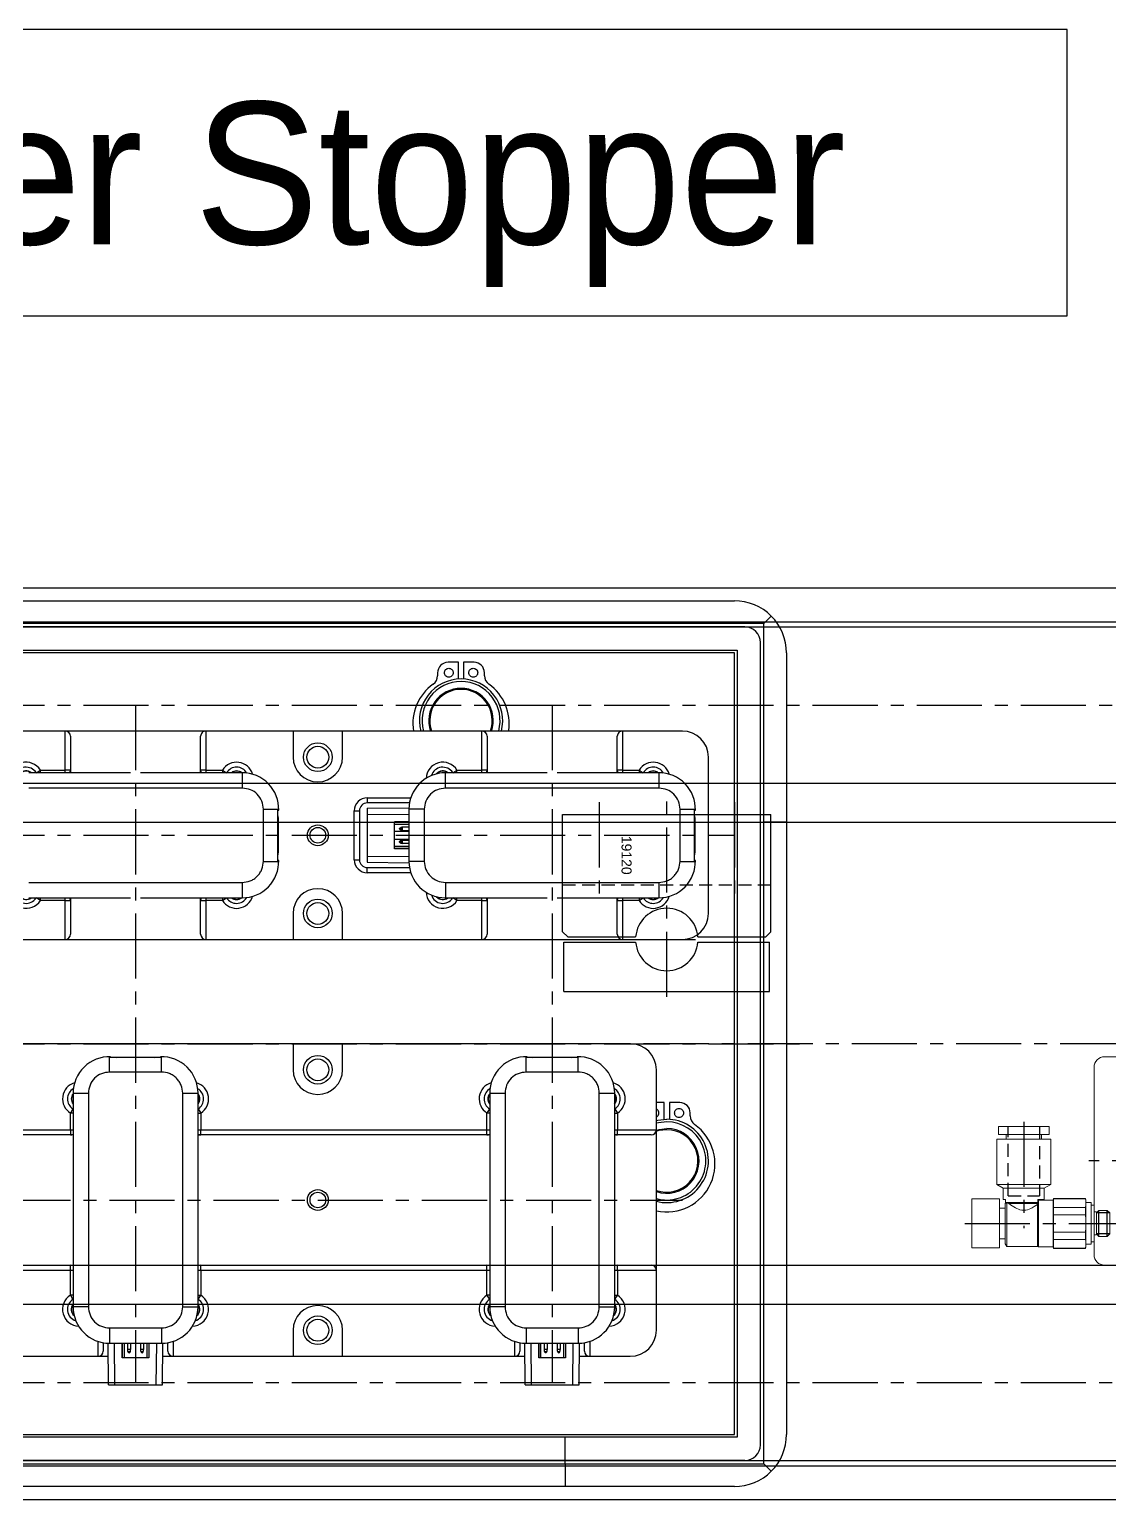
# Model space of a CAD drawing. Header units: inches. Extents: x 0 to 23821, y 0 to 11279.
# Drawn here: x 5126.8 to 5334.2, y 4330.3 to 4612.5 of the extents above; entities that cross this region are included whole.
import ezdxf

# ---------------------------------------------------------------- set-up
doc = ezdxf.new("R2010")
doc.units = ezdxf.units.IN
doc.header["$LTSCALE"] = 10
doc.header["$MEASUREMENT"] = 0
for name, pattern in [('CENTER', [2, 1.25, -0.25, 0.25, -0.25]), ('HIDDEN', [0.375, 0.25, -0.125]), ('PHANTOM', [2.5, 1.25, -0.25, 0.25, -0.25, 0.25, -0.25])]:
    doc.linetypes.add(name, pattern=pattern)
for name, color, linetype in [('11', 1, 'CENTER'), ('22', 2, 'HIDDEN'), ('66', 6, 'PHANTOM'), ('B', 123, 'Continuous'), ('BOM-T', 4, 'Continuous'), ('G', 231, 'Continuous'), ('P', 142, 'Continuous'), ('T', 3, 'Continuous'), ('V', 1, 'Continuous'), ('Y', 60, 'Continuous')]:
    doc.layers.add(name, color=color, linetype=linetype)
doc.layers.add('88', color=35, linetype='Continuous', lineweight=5)
doc.styles.add('SCI', font='')
doc.styles.get("Standard").update_dxf_attribs({"font": 'arial.ttf'})
doc.styles.get('SCI').set_extended_font_data('Gulim')

# ---------------------------------------------------------------- blocks, each defined once
blk = doc.blocks.new('A$C36ac1f08')
for p, q in [((-6520, -12), (-280, -12)), ((-6520, -57), (-280, -57)), ((-6520, -142), (-280, -142)), ((-6520, -187), (-280, -187))]:
    blk.add_line(p, q)
at = {"layer": '11'}
for p, q in [((-6520, -34.5), (-280, -34.5)), ((-279.95, -99.5), (-6520, -99.5)), ((-6520, -164.5), (-280, -164.5))]:
    blk.add_line(p, q, dxfattribs=at)
at = {"layer": 'B'}
for p, q in [((-6520, -19.5), (-280, -19.5)), ((-6520, -49.5), (-280, -49.5)), ((-6520, -149.5), (-280, -149.5)), ((-6520, -179.5), (-280, -179.5))]:
    blk.add_line(p, q, dxfattribs=at)
at = {"layer": 'G'}
for p, q in [((-6520, -18.5), (-280, -18.5)), ((-6520, -180.5), (-280, -180.5))]:
    blk.add_line(p, q, dxfattribs=at)
blk = doc.blocks.new('A$Caa386a76')
for p, q in [((-40.5, 0), (15.5, 0)), ((-46.65, -2.5), (-42.5, -2.5)), ((-42.5, -38), (-42.5, -2)), ((17.5, -38), (17.5, -2)), ((-47.65, -36.5), (-47.65, -3.5)), ((14.5, -5.99), (14.99, -5.5)), ((14.99, -5.5), (16.56, -5.5)), ((16.56, -5.5), (17.05, -5.99)), ((17.5, -4.5), (17.5, -11.5)), ((17.5, -4.5), (18.05, -4.5)), ((18.05, -4), (18.05, -12)), ((18.05, -4), (19.05, -4)), ((19.05, -3.5), (19.13, -3.2)), ((19.05, -3.5), (19.05, -12.5)), ((19.07, -3.68), (19.05, -4.1)), ((19.05, -4.1), (19.07, -4.52)), ((19.13, -3.27), (19.07, -3.68)), ((19.07, -4.52), (19.13, -4.94)), ((19.13, -3.2), (25.27, -3.2)), ((19.13, -3.2), (19.13, -3.27)), ((25.27, -3.27), (19.13, -3.27)), ((25.27, -4.94), (19.13, -4.94)), ((19.13, -4.94), (19.13, -6.33)), ((25.27, -3.27), (25.27, -3.2)), ((25.27, -3.2), (25.35, -3.5)), ((25.3, -3.45), (25.27, -3.27)), ((25.27, -4.94), (25.3, -4.76)), ((25.27, -6.33), (25.27, -4.94)), ((25.3, -4.76), (25.3, -3.45)), ((25.35, -3.5), (28.15, -3.5)), ((25.35, -3.5), (25.35, -12.5)), ((28.15, -3.5), (28.35, -3.7)), ((28.15, -3.5), (28.15, -12.5)), ((28.35, -3.6), (34.26, -3.6)), ((28.35, -3.6), (28.35, -11.66)), ((34.26, -3.6), (34.55, -4.1)), ((34.26, -3.6), (34.26, -11.93)), ((34.55, -4.1), (34.55, -11.9)), ((34.55, -5.05), (35.65, -5.05)), ((35.65, -3.3), (35.65, -12.7)), ((35.65, -3.3), (41, -3.3)), ((41, -3.3), (41, -12.7)), ((14.5, -5.99), (14.5, -10.01)), ((17.05, -5.8), (17.05, -10.2)), ((17.05, -5.8), (17.5, -5.8)), ((19.07, -7.16), (19.05, -8)), ((19.05, -8), (19.07, -8.84)), ((19.13, -6.33), (19.07, -7.16)), ((25.27, -6.33), (19.13, -6.33)), ((25.3, -6.69), (25.27, -6.33)), ((25.3, -9.31), (25.3, -6.69)), ((-58.45, -29), (-58.45, -11)), ((-57.45, -10), (-48.65, -10)), ((-52.45, -29), (-52.45, -11)), ((-47.65, -29), (-47.65, -11)), ((14.99, -10.5), (14.5, -10.01)), ((16.56, -10.5), (14.99, -10.5)), ((17.05, -10.01), (16.56, -10.5)), ((17.5, -10.2), (17.05, -10.2)), ((19.07, -8.84), (19.13, -9.67)), ((19.13, -11.06), (19.07, -11.48)), ((25.27, -9.67), (19.13, -9.67)), ((19.13, -9.67), (19.13, -11.06)), ((25.27, -11.06), (19.13, -11.06)), ((25.27, -9.67), (25.3, -9.31)), ((25.27, -11.06), (25.27, -9.67)), ((25.3, -11.24), (25.27, -11.06)), ((25.3, -12.55), (25.3, -11.24)), ((28.99, -11.23), (28.65, -11.45)), ((29.36, -11.02), (28.99, -11.23)), ((29.65, -10.87), (29.36, -11.02)), ((29.95, -10.74), (29.65, -10.87)), ((30.27, -10.63), (29.95, -10.74)), ((30.63, -10.56), (30.27, -10.63)), ((31, -10.53), (30.63, -10.56)), ((31.37, -10.56), (31, -10.53)), ((31.73, -10.63), (31.37, -10.56)), ((32.02, -10.73), (31.73, -10.63)), ((32.3, -10.84), (32.02, -10.73)), ((32.56, -10.97), (32.3, -10.84)), ((32.92, -11.17), (32.56, -10.97)), ((33.25, -11.38), (32.92, -11.17)), ((35.65, -10.95), (34.55, -10.95)), ((18.05, -11.5), (17.5, -11.5)), ((19.05, -12), (18.05, -12)), ((19.07, -11.48), (19.05, -11.9)), ((19.05, -11.9), (19.07, -12.31)), ((19.13, -12.8), (19.05, -12.5)), ((19.07, -12.31), (19.13, -12.73)), ((19.13, -12.73), (19.13, -12.8)), ((25.27, -12.73), (19.13, -12.73)), ((25.27, -12.8), (19.13, -12.8)), ((25.35, -12.5), (25.27, -12.8)), ((25.27, -12.73), (25.3, -12.55)), ((25.27, -12.8), (25.27, -12.73)), ((28.15, -12.5), (25.35, -12.5)), ((28.3, -12.6), (27.05, -12.6)), ((27.05, -14.78), (27.05, -12.6)), ((28.3, -12.35), (28.15, -12.5)), ((28.35, -11.54), (28.3, -11.64)), ((28.3, -11.64), (28.3, -12.6)), ((33.84, -11.8), (28.3, -11.8)), ((34.5, -12), (28.3, -12)), ((28.65, -11.45), (28.35, -11.66)), ((33.55, -11.59), (33.25, -11.38)), ((33.84, -11.8), (33.55, -11.59)), ((34.26, -11.93), (33.84, -11.8)), ((34.4, -11.87), (34.26, -11.93)), ((34.5, -11.84), (34.4, -11.87)), ((34.5, -12.6), (34.5, -11.84)), ((34.55, -11.9), (34.5, -11.99)), ((34.95, -12.6), (34.5, -12.6)), ((34.95, -12.6), (34.95, -14.78)), ((41, -12.7), (35.65, -12.7)), ((25.8, -15.5), (27.05, -14.78)), ((36.2, -15.5), (25.8, -15.5)), ((25.8, -24.2), (25.8, -15.5)), ((34.95, -14.78), (27.05, -14.78)), ((34.95, -14.78), (36.2, -15.5)), ((36.2, -15.5), (36.2, -24.2)), ((36.2, -24.2), (25.8, -24.2)), ((35.85, -25.1), (26.15, -25.1)), ((26.15, -26.6), (26.15, -25.1)), ((27.6, -25.1), (27.6, -24.2)), ((34.4, -24.2), (34.4, -25.1)), ((35.85, -25.1), (35.85, -26.6)), ((35.85, -26.6), (26.15, -26.6)), ((-57.45, -30), (-48.65, -30)), ((-46.65, -37.5), (-42.5, -37.5)), ((-40.5, -40), (15.5, -40))]:
    blk.add_line(p, q)
for centre, radius, start, end in [((-40.5, -2), 2, 90, 180), ((15.5, -2), 2, 0, 90), ((-46.65, -3.5), 1, 90, 180), ((-57.45, -11), 1, 90, 180), ((-53.45, -11), 1, 0, 90), ((-48.65, -11), 1, 0, 90), ((-57.45, -29), 1, 180, 270), ((-53.45, -29), 1, 270, 0), ((-48.65, -29), 1, 270, 0), ((-46.65, -36.5), 1, 180, 270), ((-40.5, -38), 2, 180, 270), ((15.5, -38), 2, 270, 0)]:
    blk.add_arc(centre, radius, start, end)
at = {"layer": '11'}
for p, q in [((-35, -41), (-35, 1)), ((0, -41), (0, 1)), ((42.33, -8), (13.17, -8)), ((31, -27.53), (31, -7.07)), ((-83.45, -20), (18.5, -20))]:
    blk.add_line(p, q, dxfattribs=at)
at = {"layer": '22'}
for p, q in [((-40, -5.2), (-40, 0)), ((-30, -5.2), (-30, 0)), ((-5, -5.2), (-5, 0)), ((5, -5.2), (5, 0)), ((-40, -5.2), (-30, -5.2)), ((-39, -34.8), (-39, -5.2)), ((-31, -34.8), (-31, -5.2)), ((-5, -5.2), (5, -5.2)), ((-4, -34.8), (-4, -5.2)), ((4, -34.8), (4, -5.2)), ((34, -13.3), (28, -13.3)), ((28, -26.6), (28, -13.3)), ((34, -13.3), (34, -26.6)), ((-40, -34.8), (-30, -34.8)), ((-40, -40), (-40, -34.8)), ((-30, -40), (-30, -34.8)), ((-5, -34.8), (5, -34.8)), ((-5, -40), (-5, -34.8)), ((5, -40), (5, -34.8))]:
    blk.add_line(p, q, dxfattribs=at)
at = {"layer": '66'}
for p, q in [((-82.45, -29), (-82.45, -11)), ((-81.45, -10), (-72.65, -10)), ((-76.45, -29), (-76.45, -11)), ((-71.65, -29), (-71.65, -11)), ((-81.45, -30), (-72.65, -30))]:
    blk.add_line(p, q, dxfattribs=at)
for centre, start, end in [((-81.45, -11), 90, 180), ((-77.45, -11), 0, 90), ((-72.65, -11), 0, 90), ((-81.45, -29), 180, 270), ((-77.45, -29), 270, 0), ((-72.65, -29), 270, 0)]:
    blk.add_arc(centre, 1, start, end, dxfattribs=at)
at = {"layer": 'T'}
for p, q in [((14.99, -5.5), (14.99, -10.5)), ((16.56, -5.5), (16.56, -10.5)), ((14.5, -5.99), (17.05, -5.99)), ((14.5, -10.01), (17.05, -10.01))]:
    blk.add_line(p, q, dxfattribs=at)
at = {"layer": 'BOM-T', "color": 4}
for s, p in [('ASMNG-80-EW-08', (-27.86, -32.14)), ('STOPPER CYLINDER', (-27.86, -29.99)), ('SECHANG', (-27.86, -34.25))]:
    blk.add_text(s, height=1.536, dxfattribs=at).set_placement(p)
blk = doc.blocks.new('A$Cbe38fbe8')
at = {"layer": '88'}
blk.add_blockref('A$Caa386a76', (218.45, 42.5), dxfattribs=at)
blk = doc.blocks.new('A$Ccf1b08b7')
blk.add_blockref('A$Cbe38fbe8', (0, 0))
blk = doc.blocks.new('A$C79f051db')
for p, q in [((-19.75, 10), (-19.75, 0.5)), ((19.75, 10), (-19.75, 10)), ((19.75, 10), (19.75, 0.5)), ((-5.98, 0.5), (-19.75, 0.5)), ((19.75, 0.5), (5.98, 0.5)), ((-19, -0.5), (-20, -1.5)), ((-20, -1.5), (-20, -24)), ((-5.98, -0.5), (-19, -0.5)), ((19, -0.5), (5.98, -0.5)), ((20, -1.5), (19, -0.5)), ((20, -1.5), (20, -24)), ((20, -22.5), (-20, -22.5)), ((20, -24), (-20, -24))]:
    blk.add_line(p, q)
for start, end in [(4.7802, 175.2198), (184.7802, 355.2198)]:
    blk.add_arc((0, 0), 6, start, end)
at = {"layer": '11'}
for p, q in [((0, 11), (0, -26.9)), ((7, 0), (-7, 0)), ((-13, -26.34), (-13, -8.31)), ((13, -26.34), (13, -8.31))]:
    blk.add_line(p, q, dxfattribs=at)
at = {"layer": '22'}
blk.add_line((20, -10.5), (-20, -10.5), dxfattribs=at)
blk.add_text('19120', height=1.92, rotation=90).set_placement((8.68, -19.9))
blk = doc.blocks.new('A$Ce158b9f5')
for p, q in [((15, 177.5), (325, 177.5)), ((47.5, 173.13), (47.5, 177.5)), ((7.93, 174.57), (9.37, 173.13)), ((330.63, 173.13), (9.37, 173.13)), ((9.37, 173.13), (9.37, 50)), ((47.5, 173.13), (47.5, 168)), ((5, 50), (5, 167.5)), ((14.5, 168), (325.5, 168)), ((14.5, 50), (14.5, 168)), ((325, 167.5), (15, 167.5)), ((15, 167.5), (15, 17.5)), ((44.81, 158), (44.74, 150)), ((55.19, 158), (44.81, 158)), ((46.01, 158), (45.94, 150)), ((53.99, 158), (54.06, 150)), ((55.19, 158), (55.26, 150)), ((124.81, 158), (124.74, 150)), ((135.19, 158), (124.81, 158)), ((126.01, 158), (125.94, 150)), ((133.99, 158), (134.06, 150)), ((135.19, 158), (135.26, 150)), ((42.8, 152.5), (35, 152.5)), ((44.77, 152.5), (42.8, 152.5)), ((42.8, 149.65), (42.8, 152.5)), ((47.42, 150), (47.42, 152.8)), ((47.42, 152.8), (52.58, 152.8)), ((47.45, 150), (47.45, 152.8)), ((47.85, 150), (47.85, 152.8)), ((52.15, 152.8), (52.15, 150)), ((52.55, 152.8), (52.55, 150)), ((52.58, 150), (52.58, 152.8)), ((57.2, 152.5), (55.23, 152.5)), ((90.25, 152.5), (57.2, 152.5)), ((57.2, 152.5), (57.2, 149.65)), ((90.25, 152.5), (90.25, 147.5)), ((99.75, 152.5), (90.25, 152.5)), ((99.75, 147.5), (99.75, 152.5)), ((122.8, 152.5), (99.75, 152.5)), ((124.77, 152.5), (122.8, 152.5)), ((122.8, 149.65), (122.8, 152.5)), ((127.42, 150), (127.42, 152.8)), ((127.42, 152.8), (132.58, 152.8)), ((127.45, 150), (127.45, 152.8)), ((127.85, 150), (127.85, 152.8)), ((132.15, 152.8), (132.15, 150)), ((132.55, 152.8), (132.55, 150)), ((132.58, 150), (132.58, 152.8)), ((137.2, 152.5), (135.23, 152.5)), ((202.8, 152.5), (137.2, 152.5)), ((137.2, 152.5), (137.2, 149.65)), ((43.8, 151.5), (43.8, 149.9)), ((55, 150), (45, 150)), ((45, 147.05), (45, 150)), ((48.45, 150), (48.45, 151.21)), ((48.45, 151.21), (49.05, 151.21)), ((48.56, 151.7), (48.51, 151.55)), ((48.99, 151.55), (48.51, 151.55)), ((48.94, 151.7), (48.56, 151.7)), ((48.71, 151.8), (48.79, 151.8)), ((48.99, 151.55), (48.94, 151.7)), ((49.05, 150), (49.05, 151.21)), ((50.95, 151.21), (51.55, 151.21)), ((50.95, 150), (50.95, 151.21)), ((51.01, 151.55), (51.06, 151.7)), ((51.49, 151.55), (51.01, 151.55)), ((51.44, 151.7), (51.06, 151.7)), ((51.21, 151.8), (51.29, 151.8)), ((51.44, 151.7), (51.49, 151.55)), ((51.55, 150), (51.55, 151.21)), ((55, 147.05), (55, 150)), ((56.2, 149.9), (56.2, 151.5)), ((123.8, 151.5), (123.8, 149.9)), ((135, 150), (125, 150)), ((125, 147.05), (125, 150)), ((128.45, 150), (128.45, 151.21)), ((128.45, 151.21), (129.05, 151.21)), ((128.56, 151.7), (128.51, 151.55)), ((128.99, 151.55), (128.51, 151.55)), ((128.94, 151.7), (128.56, 151.7)), ((128.71, 151.8), (128.79, 151.8)), ((128.99, 151.55), (128.94, 151.7)), ((129.05, 150), (129.05, 151.21)), ((130.95, 151.21), (131.55, 151.21)), ((130.95, 150), (130.95, 151.21)), ((131.01, 151.55), (131.06, 151.7)), ((131.49, 151.55), (131.01, 151.55)), ((131.44, 151.7), (131.06, 151.7)), ((131.21, 151.8), (131.29, 151.8)), ((131.44, 151.7), (131.49, 151.55)), ((131.55, 150), (131.55, 151.21)), ((135, 147.05), (135, 150)), ((136.2, 149.9), (136.2, 151.5)), ((30, 147.5), (30, 136)), ((55, 147.05), (45, 147.05)), ((135, 147.05), (125, 147.05)), ((37.99, 141.58), (37.48, 140.78)), ((38, 143), (38, 102)), ((40.95, 143), (38, 143)), ((40.95, 143), (40.95, 102)), ((59.05, 102), (59.05, 143)), ((59.05, 143), (62, 143)), ((62, 102), (62, 143)), ((62.52, 140.78), (62.01, 141.58)), ((117.99, 141.58), (117.48, 140.78)), ((118, 143), (118, 102)), ((120.95, 143), (118, 143)), ((120.95, 143), (120.95, 102)), ((139.05, 102), (139.05, 143)), ((139.05, 143), (142, 143)), ((142, 102), (142, 143)), ((142.52, 140.78), (142.01, 141.58)), ((37.48, 136), (37.48, 140.78)), ((38, 140.78), (37.48, 140.78)), ((62, 140.78), (62.52, 140.78)), ((62.52, 140.78), (62.52, 136)), ((117.48, 136), (117.48, 140.78)), ((118, 140.78), (117.48, 140.78)), ((142, 140.78), (142.52, 140.78)), ((142.52, 140.78), (142.52, 136)), ((30, 136), (37.48, 136)), ((30, 136), (30, 109)), ((37.48, 136), (37.48, 135)), ((37.48, 136), (38, 136)), ((62, 136), (62.52, 136)), ((62.52, 136), (117.48, 136)), ((62.52, 136), (62.52, 135)), ((117.48, 136), (117.48, 135)), ((117.48, 136), (118, 136)), ((142, 136), (142.52, 136)), ((142.52, 136), (197.48, 136)), ((142.52, 136), (142.52, 135)), ((37.48, 135), (31, 135)), ((38, 135), (37.48, 135)), ((62.52, 135), (62, 135)), ((117.48, 135), (62.52, 135)), ((118, 135), (117.48, 135)), ((142.52, 135), (142, 135)), ((197.48, 135), (142.52, 135)), ((37.48, 109), (30, 109)), ((30, 109), (30, 97.5)), ((31, 110), (37.48, 110)), ((37.48, 110), (37.48, 109)), ((37.48, 110), (38, 110)), ((37.48, 105.82), (37.48, 109)), ((38, 109), (37.48, 109)), ((62, 110), (62.52, 110)), ((62.52, 109), (62, 109)), ((62.52, 110), (117.48, 110)), ((62.52, 110), (62.52, 109)), ((117.48, 109), (62.52, 109)), ((62.52, 109), (62.52, 105.82)), ((117.48, 110), (117.48, 109)), ((117.48, 110), (118, 110)), ((117.48, 105.82), (117.48, 109)), ((118, 109), (117.48, 109)), ((142, 110), (142.52, 110)), ((142.52, 109), (142, 109)), ((142.52, 109), (142.52, 110)), ((142.52, 110), (197.48, 110)), ((142.52, 109), (142.52, 105.82)), ((197.48, 109), (142.52, 109)), ((23.5, 106.37), (23.5, 105.8)), ((27.5, 103.8), (27.5, 107.02)), ((28.5, 107.02), (28.5, 103.8)), ((37.99, 105.02), (37.48, 105.82)), ((38, 105.82), (37.48, 105.82)), ((62, 105.82), (62.52, 105.82)), ((62.01, 105.02), (62.52, 105.82)), ((117.99, 105.02), (117.48, 105.82)), ((118, 105.82), (117.48, 105.82)), ((142, 105.82), (142.52, 105.82)), ((142.01, 105.02), (142.52, 105.82)), ((25.5, 103.8), (27.5, 103.8)), ((28.5, 103.8), (30, 103.8)), ((40.95, 102), (38, 102)), ((62, 102), (59.05, 102)), ((120.95, 102), (118, 102)), ((142, 102), (139.05, 102)), ((45, 97.95), (55, 97.95)), ((45, 97.95), (45, 95.16)), ((55, 97.95), (55, 95.16)), ((90.25, 97.5), (90.25, 92.5)), ((99.75, 92.5), (99.75, 97.5)), ((125, 97.95), (135, 97.95)), ((125, 97.95), (125, 95.16)), ((135, 97.95), (135, 95.16)), ((45, 95.16), (55, 95.16)), ((45.19, 95), (45.21, 95.16)), ((46.8, 95.16), (46.8, 95.1)), ((49, 95.1), (46.8, 95.1)), ((53.2, 95.1), (51, 95.1)), ((53.2, 95.16), (53.2, 95.1)), ((54.79, 95.16), (54.81, 95)), ((125, 95.16), (135, 95.16)), ((125.19, 95), (125.21, 95.16)), ((126.8, 95.16), (126.8, 95.1)), ((129, 95.1), (126.8, 95.1)), ((133.2, 95.1), (131, 95.1)), ((133.2, 95.16), (133.2, 95.1)), ((134.79, 95.16), (134.81, 95)), ((35, 92.5), (305, 92.5)), ((315, 72.5), (25, 72.5)), ((36.5, 65.02), (36.5, 72.5)), ((37.5, 71.5), (37.5, 65.02)), ((62.5, 65.02), (62.5, 71.5)), ((63.5, 72.5), (63.5, 65.02)), ((90.25, 72.5), (90.25, 67.5)), ((99.75, 67.5), (99.75, 72.5)), ((116.5, 65.02), (116.5, 72.5)), ((117.5, 71.5), (117.5, 65.02)), ((142.5, 65.02), (142.5, 71.5)), ((143.5, 72.5), (143.5, 65.02)), ((20, 67.5), (20, 37.5)), ((33.32, 65.02), (32.52, 64.51)), ((33.32, 65.02), (36.5, 65.02)), ((33.32, 64.5), (33.32, 65.02)), ((37.5, 65.02), (36.5, 65.02)), ((36.5, 64.5), (36.5, 65.02)), ((37.5, 65.02), (37.5, 64.5)), ((63.5, 65.02), (62.5, 65.02)), ((62.5, 64.5), (62.5, 65.02)), ((63.5, 65.02), (68.28, 65.02)), ((63.5, 65.02), (63.5, 64.5)), ((68.28, 65.02), (69.08, 64.51)), ((68.28, 65.02), (68.28, 64.5)), ((113.32, 65.02), (112.52, 64.51)), ((113.32, 65.02), (116.5, 65.02)), ((113.32, 64.5), (113.32, 65.02)), ((117.5, 65.02), (116.5, 65.02)), ((116.5, 64.5), (116.5, 65.02)), ((117.5, 65.02), (117.5, 64.5)), ((143.5, 65.02), (142.5, 65.02)), ((142.5, 64.5), (142.5, 65.02)), ((143.5, 65.02), (148.28, 65.02)), ((143.5, 65.02), (143.5, 64.5)), ((148.28, 65.02), (149.08, 64.51)), ((148.28, 65.02), (148.28, 64.5)), ((49.06, 64.5), (29.5, 64.5)), ((29.5, 61.55), (29.5, 64.5)), ((70.5, 64.5), (50.94, 64.5)), ((70.5, 61.55), (70.5, 64.5)), ((129.06, 64.5), (109.5, 64.5)), ((109.5, 61.55), (109.5, 64.5)), ((150.5, 64.5), (130.94, 64.5)), ((70.5, 61.55), (29.5, 61.55)), ((77.15, 59.7), (85.5, 59.7)), ((85.5, 59.7), (85.5, 58.7)), ((150.5, 61.55), (109.5, 61.55)), ((22.5, 57.31), (22.66, 57.29)), ((22.66, 57.5), (22.66, 47.5)), ((25.45, 57.5), (22.66, 57.5)), ((25.45, 57.5), (25.45, 47.5)), ((74.55, 47.5), (74.55, 57.5)), ((74.55, 57.5), (77.5, 57.5)), ((85.5, 58.7), (77.4, 58.7)), ((85.5, 57.69), (77.5, 57.76)), ((77.5, 47.5), (77.5, 57.5)), ((85.5, 56.49), (77.5, 56.56)), ((85.5, 48.51), (85.5, 56.49)), ((88, 57.2), (87, 57.2)), ((87, 47.8), (87, 57.2)), ((88, 57.2), (88, 47.8)), ((102.5, 57.31), (102.66, 57.29)), ((102.66, 57.5), (102.66, 47.5)), ((105.45, 57.5), (102.66, 57.5)), ((105.45, 57.5), (105.45, 47.5)), ((22.6, 49.3), (22.6, 55.7)), ((22.6, 55.7), (22.66, 55.7)), ((77.5, 55.08), (80.3, 55.08)), ((77.5, 55.05), (80.3, 55.05)), ((77.5, 54.65), (80.3, 54.65)), ((77.5, 54.05), (78.71, 54.05)), ((78.71, 54.05), (78.71, 53.45)), ((79.05, 53.51), (79.05, 53.99)), ((79.2, 53.94), (79.05, 53.99)), ((79.2, 53.56), (79.2, 53.94)), ((79.3, 53.79), (79.3, 53.71)), ((80.3, 55.08), (80.3, 49.92)), ((102.6, 49.3), (102.6, 55.7)), ((102.6, 55.7), (102.66, 55.7)), ((78.71, 53.45), (77.5, 53.45)), ((80.3, 53.25), (77.5, 53.25)), ((77.5, 51.75), (80.3, 51.75)), ((78.71, 51.55), (77.5, 51.55)), ((77.5, 50.95), (78.71, 50.95)), ((78.71, 51.55), (78.71, 50.95)), ((79.05, 53.51), (79.2, 53.56)), ((79.05, 51.01), (79.05, 51.49)), ((79.05, 51.49), (79.2, 51.44)), ((79.2, 51.06), (79.05, 51.01)), ((79.2, 51.06), (79.2, 51.44)), ((79.3, 51.29), (79.3, 51.21)), ((5, 17.5), (5, 50)), ((5, 50), (9.37, 50)), ((9.37, 50), (9.37, 11.87)), ((14.5, 50), (9.37, 50)), ((14.5, 17), (14.5, 50)), ((22.6, 49.3), (22.66, 49.3)), ((80.3, 50.35), (77.5, 50.35)), ((80.3, 49.95), (77.5, 49.95)), ((77.5, 49.92), (80.3, 49.92)), ((85.5, 48.51), (77.5, 48.44)), ((102.6, 49.3), (102.66, 49.3)), ((22.66, 47.71), (22.5, 47.69)), ((25.45, 47.5), (22.66, 47.5)), ((74.55, 47.5), (77.5, 47.5)), ((85.5, 45.3), (77.15, 45.3)), ((77.4, 46.3), (85.5, 46.3)), ((85.5, 47.31), (77.5, 47.24)), ((85.5, 45.3), (85.5, 46.3)), ((88, 47.8), (87, 47.8)), ((102.66, 47.71), (102.5, 47.69)), ((105.45, 47.5), (102.66, 47.5)), ((29.5, 43.45), (70.5, 43.45)), ((29.5, 40.5), (29.5, 43.45)), ((70.5, 43.45), (70.5, 40.5)), ((109.5, 43.45), (150.5, 43.45)), ((109.5, 40.5), (109.5, 43.45)), ((29.5, 40.5), (49.06, 40.5)), ((33.32, 39.98), (32.52, 40.49)), ((33.32, 39.98), (33.32, 40.5)), ((36.5, 39.98), (33.32, 39.98)), ((36.5, 39.98), (36.5, 40.5)), ((36.5, 32.5), (36.5, 39.98)), ((36.5, 39.98), (37.5, 39.98)), ((37.5, 40.5), (37.5, 39.98)), ((37.5, 39.98), (37.5, 33.5)), ((50.94, 40.5), (70.5, 40.5)), ((62.5, 39.98), (62.5, 40.5)), ((62.5, 39.98), (63.5, 39.98)), ((62.5, 33.5), (62.5, 39.98)), ((63.5, 40.5), (63.5, 39.98)), ((63.5, 39.98), (63.5, 32.5)), ((68.28, 39.98), (63.5, 39.98)), ((68.28, 40.5), (68.28, 39.98)), ((69.08, 40.49), (68.28, 39.98)), ((109.5, 40.5), (129.06, 40.5)), ((113.32, 39.98), (112.52, 40.49)), ((113.32, 39.98), (113.32, 40.5)), ((116.5, 39.98), (113.32, 39.98)), ((116.5, 39.98), (116.5, 40.5)), ((116.5, 32.5), (116.5, 39.98)), ((116.5, 39.98), (117.5, 39.98)), ((117.5, 40.5), (117.5, 39.98)), ((117.5, 39.98), (117.5, 33.5)), ((130.94, 40.5), (150.5, 40.5)), ((142.5, 39.98), (142.5, 40.5)), ((142.5, 39.98), (143.5, 39.98)), ((142.5, 33.5), (142.5, 39.98)), ((143.5, 40.5), (143.5, 39.98)), ((143.5, 39.98), (143.5, 32.5)), ((148.28, 39.98), (143.5, 39.98)), ((148.28, 40.5), (148.28, 39.98)), ((149.08, 40.49), (148.28, 39.98)), ((90.25, 37.5), (90.25, 32.5)), ((99.75, 32.5), (99.75, 37.5)), ((25, 32.5), (315, 32.5)), ((63, 21.87), (63, 21.3)), ((67, 19.3), (67, 22.52)), ((68, 22.52), (68, 19.3)), ((72, 21.3), (72, 21.87)), ((325.5, 17), (14.5, 17)), ((15, 17.5), (325, 17.5)), ((65, 19.3), (67, 19.3)), ((68, 19.3), (70, 19.3)), ((7.93, 10.43), (9.37, 11.87)), ((9.37, 11.87), (330.63, 11.87)), ((325, 7.5), (15, 7.5))]:
    blk.add_line(p, q)
at = {"flags": 128}
for points in [[(28, 109), (29.49, 109.19), (30.07, 109.37)], [(30.01, 109.13), (29.48, 108.98), (28, 108.8)], [(28, 107.5), (29.61, 107.68), (30, 107.77)], [(30, 107.25), (29.72, 107.19), (28, 107)], [(46.8, 95.1), (46.31, 95.15), (46.27, 95.16)], [(53.73, 95.16), (53.69, 95.15), (53.2, 95.1)], [(126.8, 95.1), (126.31, 95.15), (126.27, 95.16)], [(133.73, 95.16), (133.69, 95.15), (133.2, 95.1)], [(22.6, 55.7), (22.65, 56.19), (22.66, 56.23)], [(102.6, 55.7), (102.65, 56.19), (102.66, 56.23)], [(22.66, 48.77), (22.65, 48.81), (22.6, 49.3)], [(102.66, 48.77), (102.65, 48.81), (102.6, 49.3)]]:
    blk.add_lwpolyline(points, dxfattribs=at)
for centre, radius in [((95, 147.5), 2.75), ((95, 147.5), 2.1), ((95, 122.5), 2), ((95, 122.5), 1.5), ((95, 97.5), 2.75), ((95, 97.5), 2.1), ((95, 67.5), 2.75), ((95, 67.5), 2.1), ((95, 52.5), 2), ((95, 52.5), 1.5), ((95, 37.5), 2.75), ((95, 37.5), 2.1)]:
    blk.add_circle(centre, radius)
for centre, radius, start, end in [((15, 167.5), 10, 90, 135), ((15, 167.5), 10, 135, 180), ((35, 147.5), 5, 90, 180), ((42.8, 151.5), 1, 0, 90), ((57.2, 151.5), 1, 90, 180), ((122.8, 151.5), 1, 0, 90), ((137.2, 151.5), 1, 90, 180), ((45, 143), 7, 90, 180), ((49.45, 151.21), 1, 160, 180), ((48.71, 151.65), 0.15, 90, 160), ((48.79, 151.65), 0.15, 20, 90), ((48.05, 151.21), 1, 0, 20), ((51.95, 151.21), 1, 160, 180), ((51.21, 151.65), 0.15, 90, 160), ((51.29, 151.65), 0.15, 20, 90), ((50.55, 151.21), 1, 0, 20), ((55, 143), 7, 0, 90), ((125, 143), 7, 90, 180), ((129.45, 151.21), 1, 160, 180), ((128.71, 151.65), 0.15, 90, 160), ((128.79, 151.65), 0.15, 20, 90), ((128.05, 151.21), 1, 0, 20), ((131.95, 151.21), 1, 160, 180), ((131.21, 151.65), 0.15, 90, 160), ((131.29, 151.65), 0.15, 20, 90), ((130.55, 151.21), 1, 0, 20), ((135, 143), 7, 0, 90), ((95, 147.5), 4.75, 180, 0), ((39.2, 143.5), 3.22, 92.3296, 237.7055), ((39.2, 143.5), 2.27, 107.1614, 237.7055), ((39.2, 143.5), 1.55, 129.767, 219.3275), ((39.2, 143.5), 1.5, 132.4943, 216.8699), ((60.8, 143.5), 3.22, 302.2945, 87.6704), ((60.8, 143.5), 2.27, 302.2945, 72.8386), ((60.8, 143.5), 1.55, 320.6725, 50.233), ((60.8, 143.5), 1.5, 323.1301, 47.5057), ((119.2, 143.5), 3.22, 92.3296, 237.7055), ((119.2, 143.5), 2.27, 107.1614, 237.7055), ((119.2, 143.5), 1.55, 129.767, 219.3275), ((119.2, 143.5), 1.5, 132.4943, 216.8699), ((140.8, 143.5), 3.22, 302.2945, 87.6704), ((140.8, 143.5), 2.27, 302.2945, 72.8386), ((140.8, 143.5), 1.55, 320.6725, 50.233), ((140.8, 143.5), 1.5, 323.1301, 47.5057), ((31, 136), 1, 180, 270), ((37.48, 135.91), 0.914, 270.1215, 304.8657), ((62.52, 135.91), 0.914, 235.1343, 269.8785), ((117.48, 135.91), 0.914, 270.1215, 304.8657), ((142.52, 135.91), 0.914, 235.1343, 269.8785), ((28, 115.55), 9.25, 77.5131, 234.7056), ((28, 115), 8, 75.5225, 270), ((28, 115), 7.5, 74.534, 270), ((28, 115), 6.2, 71.1809, 270), ((28, 115), 6, 70.5288, 270), ((21.5, 106.37), 2, 0, 54.7056), ((31, 109), 1, 90, 180), ((37.48, 109.09), 0.914, 55.1343, 89.8785), ((62.52, 109.09), 0.914, 90.1215, 124.8657), ((117.48, 109.09), 0.914, 55.1343, 89.8785), ((142.52, 109.09), 0.914, 90.1215, 124.8657), ((25.5, 105.8), 2, 180, 270), ((39.2, 103.1), 3.22, 122.2945, 253.5613), ((39.2, 103.1), 2.27, 122.2945, 239.6863), ((60.8, 103.1), 3.22, 286.4387, 57.7055), ((60.8, 103.1), 2.27, 300.3137, 57.7055), ((119.2, 103.1), 3.22, 122.2945, 253.5613), ((119.2, 103.1), 2.27, 122.2945, 239.6863), ((140.8, 103.1), 3.22, 286.4387, 57.7055), ((140.8, 103.1), 2.27, 300.3137, 57.7055), ((39.2, 103.1), 1.55, 140.6725, 219.3275), ((39.2, 103.1), 1.5, 143.1301, 216.8699), ((45, 102), 7, 180, 271.5443), ((55, 102), 7, 268.4557, 0), ((60.8, 103.1), 1.55, 320.6725, 39.3275), ((60.8, 103.1), 1.5, 323.1301, 36.8699), ((95, 97.5), 4.75, 0, 180), ((119.2, 103.1), 1.55, 140.6725, 219.3275), ((119.2, 103.1), 1.5, 143.1301, 216.8699), ((125, 102), 7, 180, 271.5443), ((135, 102), 7, 268.4557, 0), ((140.8, 103.1), 1.55, 320.6725, 39.3275), ((140.8, 103.1), 1.5, 323.1301, 36.8699), ((35, 97.5), 5, 180, 270), ((25, 67.5), 5, 90, 180), ((36.5, 71.5), 1, 0, 90), ((63.5, 71.5), 1, 90, 180), ((116.5, 71.5), 1, 0, 90), ((143.5, 71.5), 1, 90, 180), ((30.6, 63.3), 3.22, 32.2945, 163.5613), ((30.6, 63.3), 2.27, 32.2945, 149.6863), ((36.59, 65.02), 0.914, 325.1343, 359.8785), ((63.41, 65.02), 0.914, 180.1215, 214.8657), ((71, 63.3), 3.22, 2.3296, 147.7055), ((71, 63.3), 2.27, 17.1614, 147.7055), ((95, 67.5), 4.75, 180, 0), ((110.6, 63.3), 3.22, 32.2945, 163.5613), ((110.6, 63.3), 2.27, 32.2945, 149.6863), ((116.59, 65.02), 0.914, 325.1343, 359.8785), ((143.41, 65.02), 0.914, 180.1215, 214.8657), ((151, 63.3), 3.22, 2.3296, 147.7055), ((151, 63.3), 2.27, 17.1614, 147.7055), ((29.5, 57.5), 7, 90, 181.5443), ((30.6, 63.3), 1.55, 50.6725, 129.3275), ((30.6, 63.3), 1.5, 53.1301, 126.8699), ((71, 63.3), 1.55, 39.767, 129.3275), ((71, 63.3), 1.5, 42.4943, 126.8699), ((70.5, 57.5), 7, 0, 90), ((109.5, 57.5), 7, 90, 181.5443), ((110.6, 63.3), 1.55, 50.6725, 129.3275), ((110.6, 63.3), 1.5, 53.1301, 126.8699), ((151, 63.3), 1.55, 39.767, 129.3275), ((151, 63.3), 1.5, 42.4943, 126.8699), ((85.5, 57.2), 2.5, 0, 90), ((85.5, 57.2), 1.5, 0, 90), ((78.71, 53.05), 1, 70, 90), ((79.15, 53.79), 0.15, 0, 70), ((79.15, 53.71), 0.15, 290, 360), ((78.71, 54.45), 1, 270, 290), ((78.71, 50.55), 1, 70, 90), ((78.71, 51.95), 1, 270, 290), ((79.15, 51.29), 0.15, 0, 70), ((79.15, 51.21), 0.15, 290, 0), ((29.5, 47.5), 7, 178.4557, 270), ((70.5, 47.5), 7, 270, 0), ((85.5, 47.8), 2.5, 270, 0), ((85.5, 47.8), 1.5, 270, 0), ((109.5, 47.5), 7, 178.4557, 270), ((30.6, 41.7), 3.22, 196.4387, 327.7055), ((30.6, 41.7), 2.27, 210.3137, 327.7055), ((30.6, 41.7), 1.55, 230.6725, 309.3275), ((30.6, 41.7), 1.5, 233.1301, 306.8699), ((36.59, 39.98), 0.914, 0.1215, 34.8657), ((63.41, 39.98), 0.914, 145.1343, 179.8785), ((71, 41.7), 3.22, 212.2945, 357.6704), ((71, 41.7), 2.27, 212.2945, 342.8386), ((71, 41.7), 1.55, 230.6725, 320.233), ((71, 41.7), 1.5, 233.1301, 317.5057), ((95, 37.5), 4.75, 0, 180), ((110.6, 41.7), 3.22, 196.4387, 327.7055), ((110.6, 41.7), 2.27, 210.3137, 327.7055), ((110.6, 41.7), 1.55, 230.6725, 309.3275), ((110.6, 41.7), 1.5, 233.1301, 306.8699), ((116.59, 39.98), 0.914, 0.1215, 34.8657), ((143.41, 39.98), 0.914, 145.1343, 179.8785), ((151, 41.7), 3.22, 212.2945, 357.6704), ((151, 41.7), 2.27, 212.2945, 342.8386), ((151, 41.7), 1.55, 230.6725, 320.233), ((151, 41.7), 1.5, 233.1301, 317.5057), ((25, 37.5), 5, 180, 270), ((36.5, 33.5), 1, 270, 0), ((67.5, 31.05), 9.25, 170.9813, 234.7056), ((67.5, 30.5), 8, 165.5225, 270), ((67.5, 30.5), 7.5, 164.534, 270), ((67.5, 30.5), 6.2, 161.1809, 270), ((67.5, 30.5), 6, 160.5288, 270), ((63.5, 33.5), 1, 180, 270), ((67.5, 30.5), 8, 270, 14.4775), ((67.5, 30.5), 7.5, 270, 15.466), ((67.5, 30.5), 6.2, 270, 18.8191), ((67.5, 30.5), 6, 270, 19.4712), ((67.5, 31.05), 9.25, 305.2944, 9.0187), ((116.5, 33.5), 1, 270, 0), ((143.5, 33.5), 1, 180, 270), ((61, 21.87), 2, 0, 54.7056), ((74, 21.87), 2, 125.2944, 180), ((65, 21.3), 2, 180, 270), ((70, 21.3), 2, 270, 0), ((15, 17.5), 10, 180, 225), ((15, 17.5), 10, 225, 270)]:
    blk.add_arc(centre, radius, start, end)
for points in [[(45, 147.05), (44.47, 146.99), (43.41, 146.87), (42.07, 145.93), (41.13, 144.59), (41.01, 143.53), (40.95, 143)], [(59.05, 143), (58.99, 143.53), (58.87, 144.59), (57.93, 145.93), (56.59, 146.87), (55.53, 146.99), (55, 147.05)], [(125, 147.05), (124.47, 146.99), (123.41, 146.87), (122.07, 145.93), (121.13, 144.59), (121.01, 143.53), (120.95, 143)], [(139.05, 143), (138.99, 143.53), (138.87, 144.59), (137.93, 145.93), (136.59, 146.87), (135.53, 146.99), (135, 147.05)], [(26.5, 105.8), (26.49, 105.91), (26.46, 106.13), (26.27, 106.42), (25.98, 106.61), (25.65, 106.67), (25.32, 106.61), (25.03, 106.42), (24.84, 106.13), (24.78, 105.8), (24.84, 105.47), (25.03, 105.18), (25.32, 104.99), (25.65, 104.93), (25.98, 104.99), (26.27, 105.18), (26.46, 105.47), (26.49, 105.69), (26.5, 105.8)], [(55, 97.95), (55.53, 98.01), (56.59, 98.13), (57.93, 99.07), (58.87, 100.41), (58.99, 101.47), (59.05, 102)], [(135, 97.95), (135.53, 98.01), (136.59, 98.13), (137.93, 99.07), (138.87, 100.41), (138.99, 101.47), (139.05, 102)], [(74.55, 57.5), (74.49, 58.03), (74.37, 59.09), (73.43, 60.43), (72.09, 61.37), (71.03, 61.49), (70.5, 61.55)], [(25.45, 47.5), (25.51, 46.97), (25.63, 45.91), (26.57, 44.57), (27.91, 43.63), (28.97, 43.51), (29.5, 43.45)], [(70.5, 43.45), (71.03, 43.51), (72.09, 43.63), (73.43, 44.57), (74.37, 45.91), (74.49, 46.97), (74.55, 47.5)], [(105.45, 47.5), (105.51, 46.97), (105.63, 45.91), (106.57, 44.57), (107.91, 43.63), (108.97, 43.51), (109.5, 43.45)], [(66, 21.3), (65.99, 21.41), (65.96, 21.63), (65.77, 21.92), (65.48, 22.11), (65.15, 22.17), (64.82, 22.11), (64.53, 21.92), (64.34, 21.63), (64.28, 21.3), (64.34, 20.97), (64.53, 20.68), (64.82, 20.49), (65.15, 20.43), (65.48, 20.49), (65.77, 20.68), (65.96, 20.97), (65.99, 21.19), (66, 21.3)], [(70.7, 21.3), (70.69, 21.41), (70.66, 21.63), (70.47, 21.92), (70.18, 22.11), (69.85, 22.17), (69.52, 22.11), (69.23, 21.92), (69.04, 21.63), (68.98, 21.3), (69.04, 20.97), (69.23, 20.68), (69.52, 20.49), (69.85, 20.43), (70.18, 20.49), (70.47, 20.68), (70.66, 20.97), (70.69, 21.19), (70.7, 21.3)]]:
    blk.add_open_spline(points, degree=3)
for points, knots in [([(30, 106.57), (29.91, 106.52), (29.72, 106.41), (29.55, 106.13), (29.48, 105.8), (29.55, 105.47), (29.72, 105.19), (29.91, 105.08), (30, 105.03)], [0, 0, 0, 0, 0.1564, 0.3282, 0.5, 0.6718, 0.8436, 1, 1, 1, 1]), ([(40.95, 102), (41, 101.49), (41.09, 100.71), (41.59, 99.76), (42.12, 99.12), (42.76, 98.59), (43.71, 98.09), (44.49, 98), (45, 97.95)], [0, 0, 0, 0, 0.239457, 0.368361, 0.5, 0.631639, 0.760543, 1, 1, 1, 1]), ([(120.95, 102), (121, 101.49), (121.09, 100.71), (121.59, 99.76), (122.12, 99.12), (122.76, 98.59), (123.71, 98.09), (124.49, 98), (125, 97.95)], [0, 0, 0, 0, 0.239457, 0.368361, 0.5, 0.631639, 0.760543, 1, 1, 1, 1]), ([(29.5, 61.55), (28.99, 61.5), (28.21, 61.41), (27.26, 60.91), (26.62, 60.38), (26.09, 59.74), (25.59, 58.79), (25.5, 58.01), (25.45, 57.5)], [0, 0, 0, 0, 0.239457, 0.368361, 0.5, 0.631639, 0.760543, 1, 1, 1, 1]), ([(109.5, 61.55), (108.99, 61.5), (108.21, 61.41), (107.26, 60.91), (106.62, 60.38), (106.09, 59.74), (105.59, 58.79), (105.5, 58.01), (105.45, 57.5)], [0, 0, 0, 0, 0.239457, 0.368361, 0.5, 0.631639, 0.760543, 1, 1, 1, 1]), ([(85.5, 56.49), (85.5, 56.64), (85.5, 56.96), (85.5, 57.35), (85.5, 57.63), (85.5, 57.67), (85.5, 57.69)], [0, 0, 0, 0, 0.250002, 0.5, 0.749998, 1, 1, 1, 1]), ([(85.5, 47.31), (85.5, 47.33), (85.5, 47.37), (85.5, 47.65), (85.5, 48.04), (85.5, 48.36), (85.5, 48.51)], [0, 0, 0, 0, 0.250002, 0.5, 0.749998, 1, 1, 1, 1])]:
    blk.add_open_spline(points, degree=3, knots=knots)
at = {"layer": '11'}
for p, q in [((50, 27.5), (50, 157.5)), ((130, 27.5), (130, 157.5)), ((315, 122.5), (25, 122.5)), ((340, 92.5), (0, 92.5)), ((320, 52.5), (15, 52.5))]:
    blk.add_line(p, q, dxfattribs=at)
at = {"layer": 'Y'}
for p, q in [((13, 172.5), (327, 172.5)), ((10, 169.5), (10, 15.5)), ((13, 12.5), (327, 12.5))]:
    blk.add_line(p, q, dxfattribs=at)
for centre, start, end in [((13, 169.5), 90, 180), ((13, 15.5), 180, 270)]:
    blk.add_arc(centre, 3, start, end, dxfattribs=at)
blk = doc.blocks.new('A$Ca7bf00eb')
at = {"layer": 'P'}
blk.add_blockref('A$Ce158b9f5', (-170, -92.5), dxfattribs=at)
at = {"layer": 'V'}
blk.add_blockref('A$C79f051db', (-142, -20), dxfattribs=at)

msp = doc.modelspace()

# ---------------------------------------------------------------- linework, layer by layer
at = {"layer": 'G'}
msp.add_lwpolyline([(4932.34680343, 4557.51971448), (5326.03388732, 4557.51971448), (5326.03388732, 4612.48322979), (4932.34680343, 4612.48322979)], close=True, dxfattribs=at)

# ---------------------------------------------------------------- block references
msp.add_blockref('A$C36ac1f08', (8237.14339049, 4517.30962586, -227228.55083111))
at = {"rotation": 180}
for name, p in [('A$Ccf1b08b7', (5567.14339049, 4417.80962586, -227228.55083111)), ('A$Ca7bf00eb', (5107.14339049, 4417.80962586, -227228.55083111))]:
    msp.add_blockref(name, p, dxfattribs=at)

# ---------------------------------------------------------------- texts
at = {"color": 40, "style": 'SCI'}
msp.add_text('Non Damper Stopper', height=27.3, dxfattribs=at).set_placement((4946.08768226, 4571.26059331))

doc.saveas('drawing.dxf')
